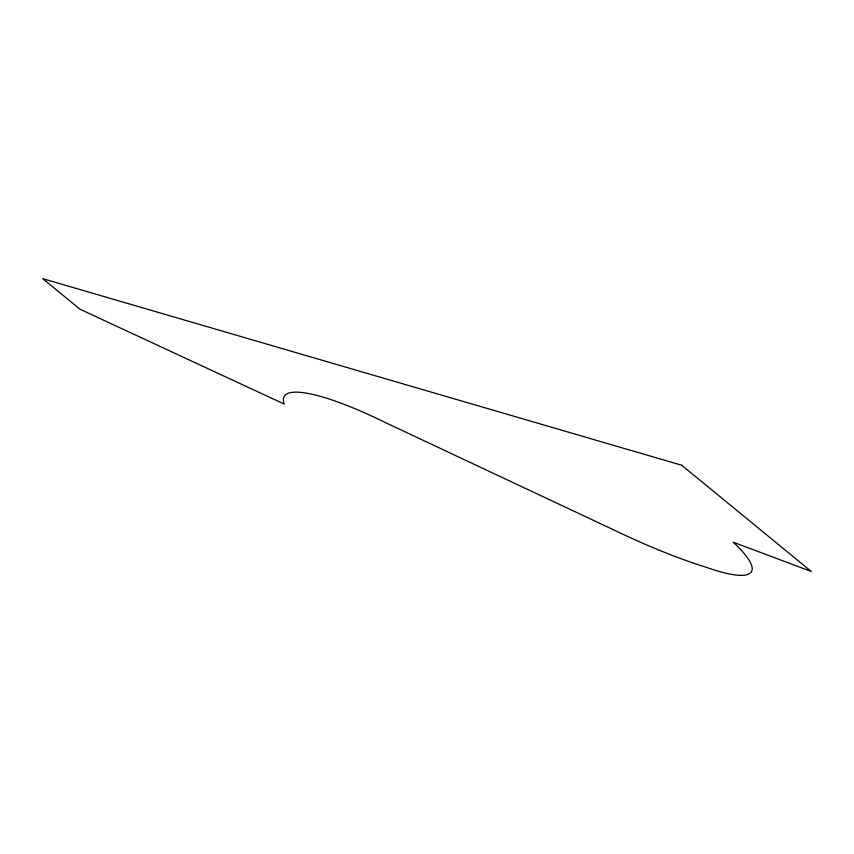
<?xml version="1.0" encoding="UTF-8"?>
<svg xmlns="http://www.w3.org/2000/svg" width="854" height="854" viewBox="0 0 854 854"><rect width="100%" height="100%" fill="white"/><g stroke="black" fill="none" stroke-linecap="round" stroke-linejoin="round"><path stroke-width="1.28" d="M681.705 465.238L42.7 278.65L79.998 309.223L284.179 404.059A144.155 28.983 29.8 0 1 386.659 423.178L611.25 528.733A245.856 49.436 29.8 0 0 706.151 567.248A125.218 25.182 29.8 0 0 733.223 542.194L811.3 571.475L681.705 465.238"/></g></svg>
